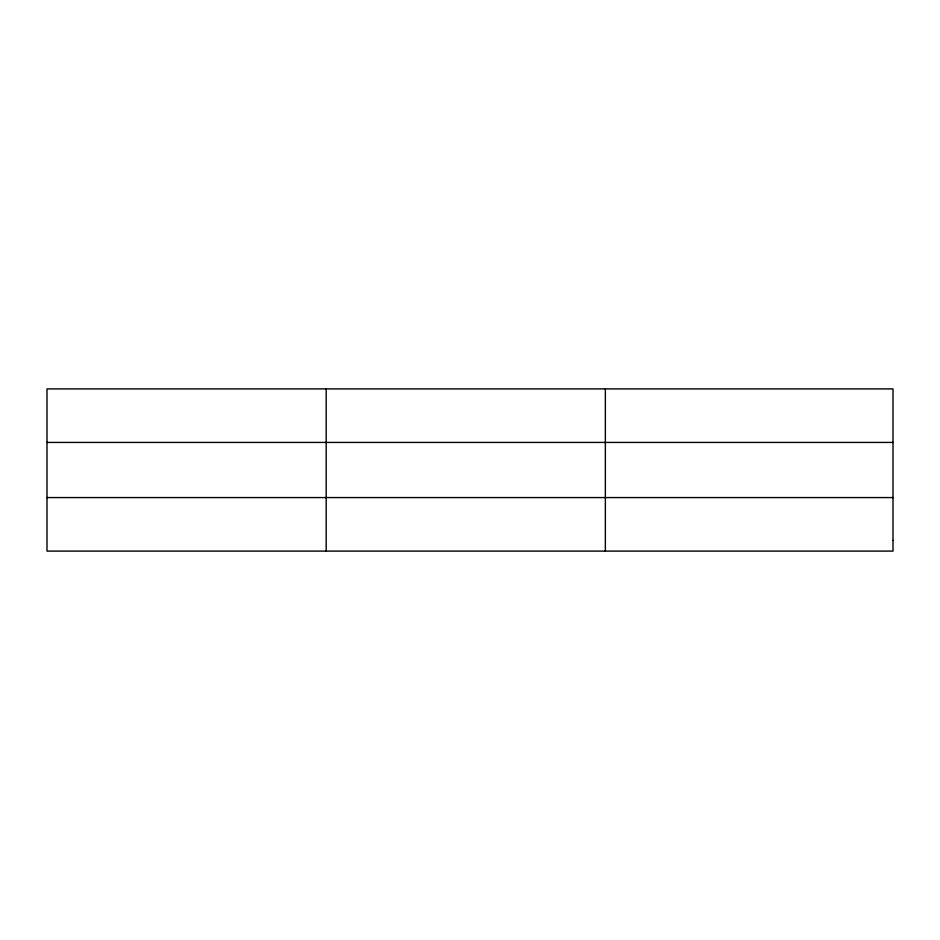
<?xml version="1.0" encoding="UTF-8"?>
<svg xmlns="http://www.w3.org/2000/svg" width="940" height="940" viewBox="0 0 940 940"><rect width="100%" height="100%" fill="white"/><g stroke="black" fill="none" stroke-linecap="round" stroke-linejoin="round"><path stroke-width="1.41" d="M326.18 388.902L326.18 551.098M605.36 388.902L605.36 551.098M47 442.423L893 442.423M47 497.577L893 497.577M893 540.394L893 551.098L47 551.098L47 388.902L893 388.902L893 540.394"/></g></svg>
